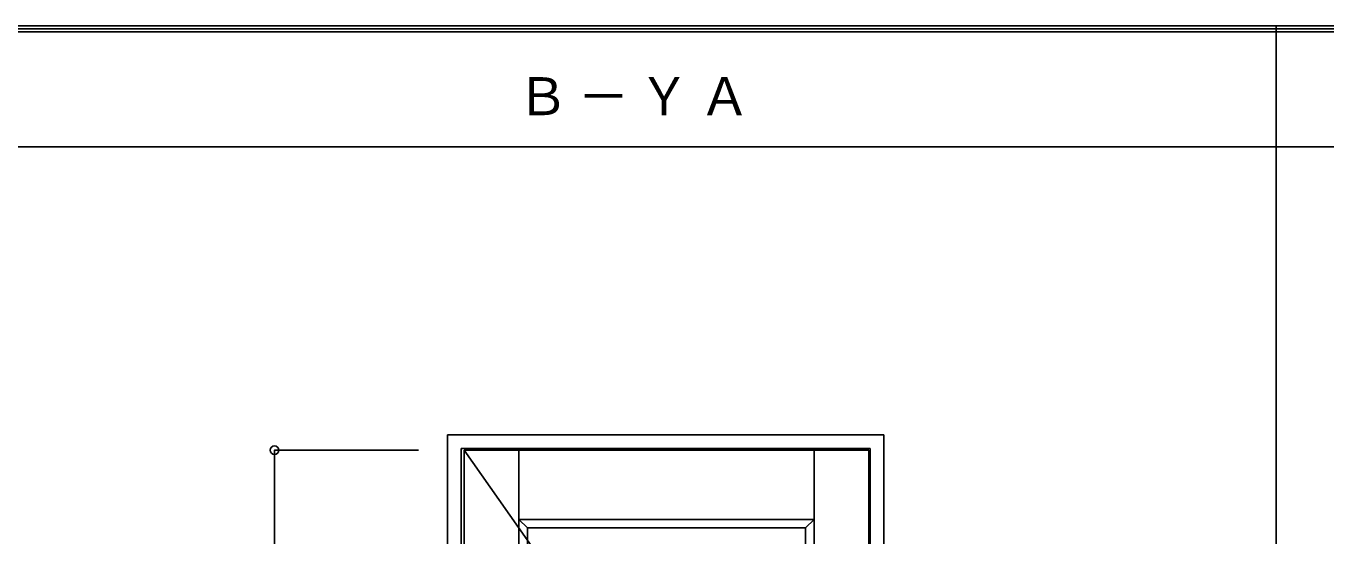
# Model space of a CAD drawing. Units: millimetres, scale not verified. Extents: x -6000 to 5700, y -4307 to 4260.
# Drawn here: x -966 to 1291, y 3291 to 4175 of the extents above; entities that cross this region are included whole.
import ezdxf

# ---------------------------------------------------------------- set-up
doc = ezdxf.new("R2010")
doc.units = ezdxf.units.MM
doc.header["$LTSCALE"] = 30
doc.header["$PDMODE"] = 32
doc.header["$PDSIZE"] = 15
doc.linetypes.add('CHAIN2', pattern=[12, 9, -1, 1, -1])
for name, color, linetype in [('0-2_扉', 7, 'Continuous'), ('0-4_枠', 3, 'Continuous'), ('0-7', 7, 'CHAIN2'), ('0-A_文字', 7, 'Continuous'), ('0-B_寸法', 7, 'Continuous'), ('F-1_枠', 6, 'Continuous')]:
    doc.layers.add(name, color=color, linetype=linetype)
doc.styles.add('ＭＳ ゴシック', font='')
doc.styles.get('ＭＳ ゴシック').set_extended_font_data('MS Gothic')

msp = doc.modelspace()

# ---------------------------------------------------------------- linework, layer by layer
at = {"layer": '0-2_扉'}
for p, q in [((-205.2, 1443), (-205.2, 3438)), ((-205.2, 3438), (497.8, 3438)), ((-110.2, 2404.99), (-110.2, 3438)), ((402.8, 1443), (402.8, 3438)), ((-110.2, 3318), (-95.2, 3303)), ((-110.2, 3318), (186.3, 3318)), ((-95.2, 3303), (387.8, 3303)), ((-95.2, 2411.5), (-95.2, 3303)), ((186.3, 3318), (402.8, 3318)), ((402.8, 3318), (387.8, 3303)), ((387.8, 1605), (387.8, 3303))]:
    msp.add_line(p, q, dxfattribs=at)
msp.add_lwpolyline([(-205.2, 1443), (497.8, 1443), (497.8, 3438)], dxfattribs=at)
at = {"layer": '0-4_枠'}
for p, q in [((-234.2, 3465), (523.8, 3465)), ((-234.2, 1418), (-234.2, 3465)), ((523.8, 1418), (523.8, 3465)), ((-210.2, 3441), (499.8, 3441)), ((-210.2, 1418), (-210.2, 3441)), ((499.8, 1418), (499.8, 3441))]:
    msp.add_line(p, q, dxfattribs=at)
at = {"layer": '0-7'}
msp.add_lwpolyline([(-205.2, 3438), (497.8, 2440.5), (-205.2, 1443)], dxfattribs=at)
at = {"layer": '0-B_寸法', "color": 4}
for q in [(-284.2, 3438), (-534.2, 1443)]:
    msp.add_line((-534.2, 3438), q, dxfattribs=at)
at = {"layer": '0-B_寸法'}
msp.add_point((-534.2, 3438), dxfattribs=at)
at = {"layer": 'F-1_枠'}
for p, q in [((-6000, 4175), (5700, 4175)), ((-6000, 4170), (5700, 4170)), ((-6000, 4165), (5700, 4165)), ((1204.8, 4175), (1204.8, -3790)), ((-6000, 3965), (5700, 3965))]:
    msp.add_line(p, q, dxfattribs=at)

# ---------------------------------------------------------------- texts
at = {"layer": '0-A_文字', "insert": (-113.5, 4020), "char_height": 65.98, "attachment_point": 7, "style": 'ＭＳ ゴシック'}
msp.add_mtext('\\T1.17;Ｂ－ＹＡ', dxfattribs=at)

doc.saveas('drawing.dxf')
